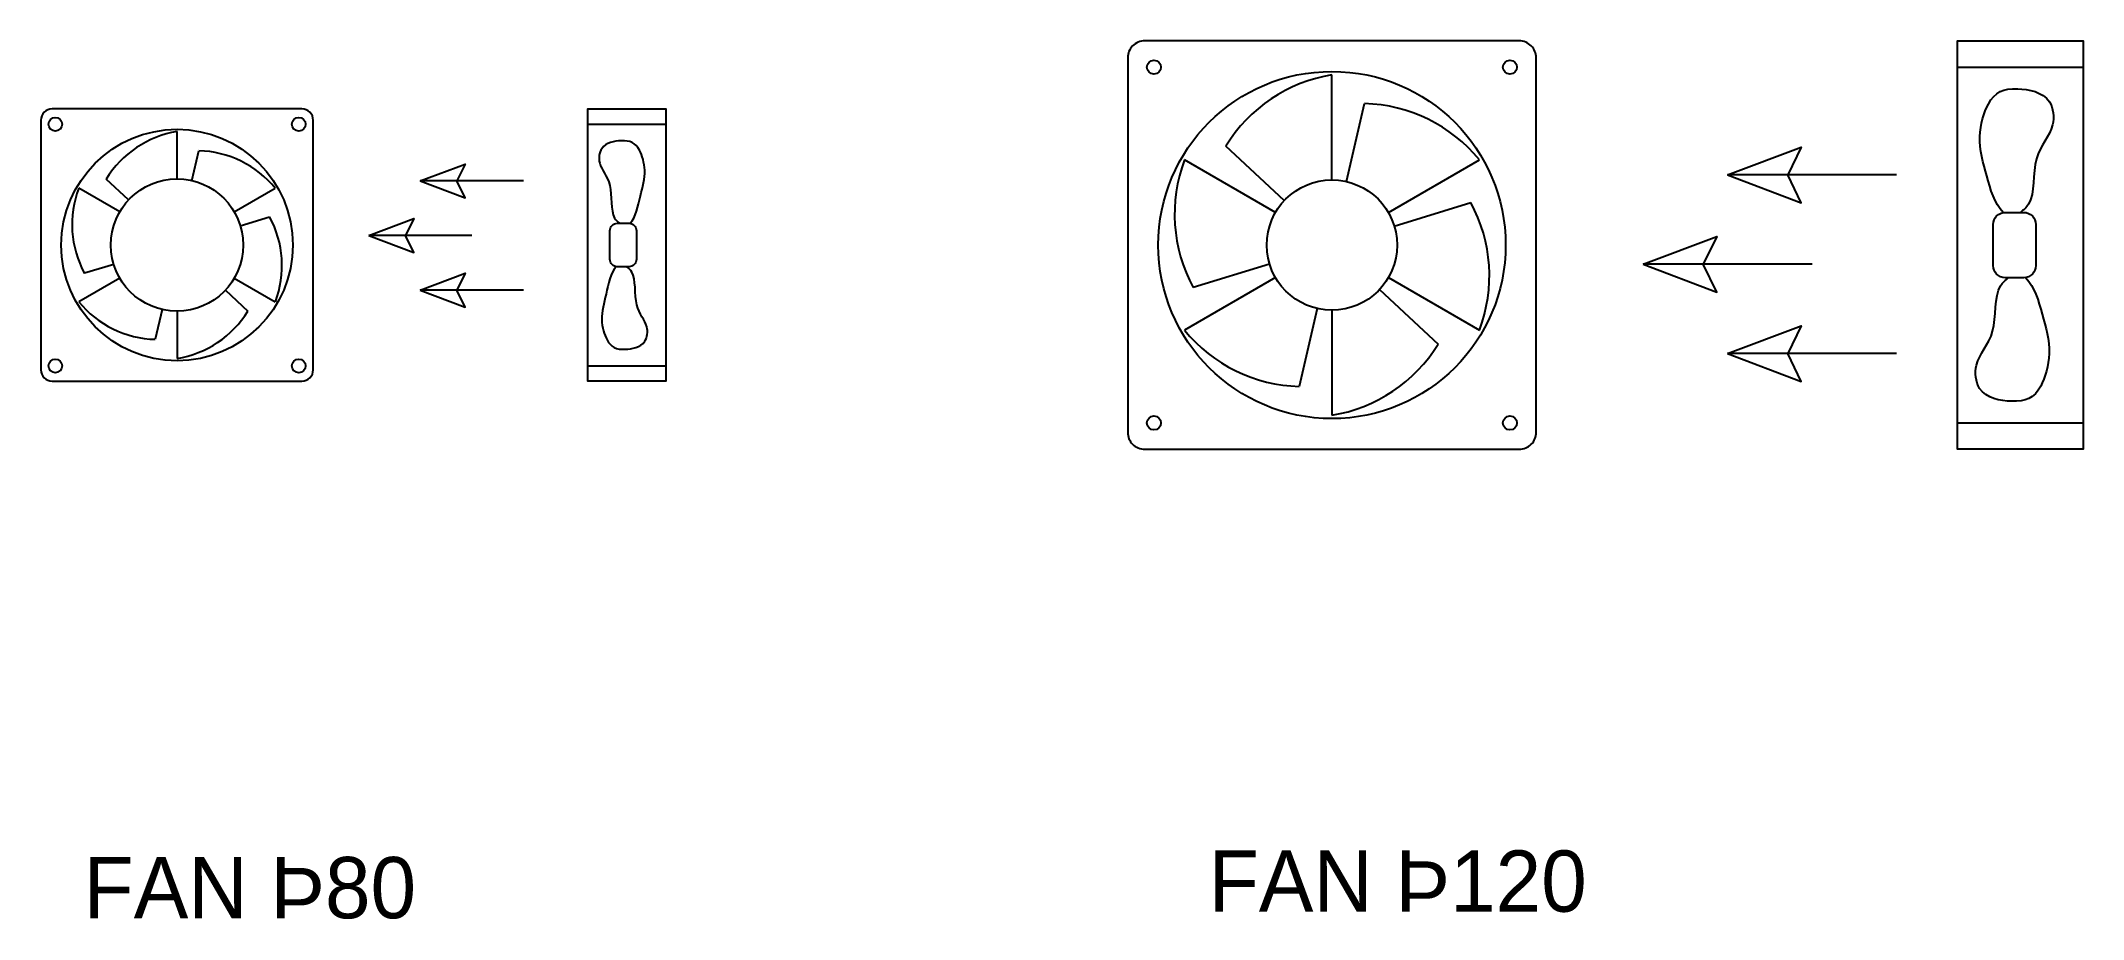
# Model space of a CAD drawing. Header units: millimetres. Extents: x 86 to 686, y 91 to 349.
import ezdxf

# ---------------------------------------------------------------- set-up
doc = ezdxf.new("R2010")
doc.units = ezdxf.units.MM
doc.layers.add('DIM1', color=11, linetype='Continuous')
doc.layers.add('THIET BI DIEN', color=5, linetype='Continuous')
doc.styles.add('T', font='txt')

msp = doc.modelspace()

# ---------------------------------------------------------------- linework, layer by layer
at = {"color": 8}
for p, q in [((649.01, 341.58), (685.89, 341.58)), ((246.72, 324.79), (269.56, 324.79)), ((246.72, 253.79), (269.56, 253.79)), ((649.01, 237.02), (685.89, 237.02))]:
    msp.add_line(p, q, dxfattribs=at)
for points in [[(410.24, 229.3), (520.24, 229.3, 0.414214), (525.24, 234.3), (525.24, 344.3, 0.414214), (520.24, 349.3), (410.24, 349.3, 0.414214), (405.24, 344.3), (405.24, 234.3, 0.414214)], [(89.34, 249.3), (162.67, 249.3, 0.414214), (166.01, 252.63), (166.01, 325.97, 0.414214), (162.67, 329.3), (89.34, 329.3, 0.414214), (86.01, 325.97), (86.01, 252.63, 0.414214)]]:
    msp.add_lwpolyline(points, format="xyb", close=True, dxfattribs=at)
for points in [[(649.01, 289.71), (649.01, 349.3), (685.89, 349.3), (685.89, 229.29), (649.01, 229.29), (649.01, 289.71)], [(246.72, 292.41), (246.72, 329.3), (269.56, 329.3), (269.56, 249.3), (246.72, 249.3), (246.72, 292.41)]]:
    msp.add_lwpolyline(points, dxfattribs=at)
for centre, radius in [((465.24, 289.3), 51), ((126.01, 289.3), 34)]:
    msp.add_circle(centre, radius, dxfattribs=at)
at = {"color": 2}
for centre in [(90.26, 324.79), (161.76, 324.79), (161.76, 324.79), (90.26, 253.79), (161.76, 253.79)]:
    msp.add_circle(centre, 2, dxfattribs=at)
at = {"layer": 'DIM1', "ltscale": 15}
for points in [[(581.47, 309.89), (603.11, 318.05), (599.1, 309.89)], [(197.46, 308.12), (210.67, 313.1), (208.22, 308.12)], [(227.75, 308.12), (197.46, 308.12)], [(197.46, 308.12), (210.67, 303.14), (208.22, 308.12)], [(227.75, 308.12), (197.46, 308.12)], [(631.07, 309.89), (581.47, 309.89)], [(581.47, 309.89), (603.11, 301.74), (599.1, 309.89)], [(631.07, 309.89), (581.47, 309.89)], [(182.31, 292.09), (195.53, 297.07), (193.08, 292.09)], [(212.6, 292.09), (182.31, 292.09)], [(182.31, 292.09), (195.53, 287.11), (193.08, 292.09)], [(212.6, 292.09), (182.31, 292.09)], [(556.67, 283.65), (578.31, 291.8), (574.3, 283.65)], [(606.27, 283.65), (556.67, 283.65)], [(556.67, 283.65), (578.31, 275.5), (574.3, 283.65)], [(606.27, 283.65), (556.67, 283.65)], [(197.46, 276.06), (210.67, 281.04), (208.22, 276.06)], [(227.75, 276.06), (197.46, 276.06)], [(197.46, 276.06), (210.67, 271.08), (208.22, 276.06)], [(227.75, 276.06), (197.46, 276.06)], [(581.47, 257.41), (603.11, 265.56), (599.1, 257.41)], [(631.07, 257.41), (581.47, 257.41)], [(581.47, 257.41), (603.11, 249.25), (599.1, 257.41)], [(631.07, 257.41), (581.47, 257.41)]]:
    msp.add_lwpolyline(points, dxfattribs=at)
at = {"layer": 'THIET BI DIEN', "ltscale": 15}
for p, q in [((465.24, 308.44), (465.24, 339.3)), ((469.55, 307.95), (474.84, 330.84)), ((126.01, 308.73), (126.01, 322.63)), ((451.24, 302.35), (434.06, 318.38)), ((130.35, 308.12), (132.4, 316.99)), ((448.66, 298.87), (421.94, 314.3)), ((481.82, 298.87), (508.54, 314.3)), ((109.18, 299.01), (97.14, 305.97)), ((111.8, 302.55), (105.22, 308.68)), ((142.83, 299.01), (154.87, 305.97)), ((483.55, 294.89), (506.02, 301.76)), ((144.59, 294.98), (153.19, 297.61)), ((107.43, 283.62), (98.82, 280.99)), ((446.94, 283.7), (424.47, 276.84)), ((109.18, 279.58), (97.14, 272.63)), ((140.22, 276.05), (146.79, 269.91)), ((142.83, 279.58), (154.87, 272.63)), ((448.66, 279.73), (421.94, 264.3)), ((479.24, 276.24), (496.42, 260.22)), ((481.82, 279.73), (508.54, 264.3)), ((121.64, 270.37), (119.61, 261.6)), ((460.94, 270.65), (455.65, 247.76)), ((465.24, 270.16), (465.24, 239.3)), ((126.01, 269.87), (126.01, 255.97))]:
    msp.add_line(p, q, dxfattribs=at)
for points in [[(255.37, 295.69), (258.78, 295.69, -0.414214), (260.96, 293.5), (260.96, 285.1, -0.414214), (258.78, 282.91), (255.37, 282.91, -0.414214), (253.18, 285.1), (253.18, 293.5, -0.414214)], [(662.97, 298.88), (668.48, 298.88, -0.414214), (672.01, 295.35), (672.01, 283.24, -0.414214), (668.48, 279.71), (662.97, 279.71, -0.414214), (659.44, 283.24), (659.44, 295.35, -0.414214)]]:
    msp.add_lwpolyline(points, format="xyb", close=True, dxfattribs=at)
at = {"layer": 'THIET BI DIEN', "color": 2, "ltscale": 80}
for centre in [(412.96, 341.58), (517.53, 341.58), (412.96, 237.02), (517.53, 237.02)]:
    msp.add_circle(centre, 2.05, dxfattribs=at)
at = {"layer": 'THIET BI DIEN', "ltscale": 15}
for centre, radius in [((126.01, 289.3), 19.43), ((465.24, 289.3), 19.14)]:
    msp.add_circle(centre, radius, dxfattribs=at)
for centre, radius, start, end in [((472.43, 294.9), 44.98, 99.18908, 148.53098), ((473.68, 285.88), 44.98, 39.18908, 88.53098), ((130.8, 293.03), 29.99, 99.18908, 148.53098), ((131.63, 287.02), 29.99, 39.18908, 88.53098), ((463.99, 298.32), 44.98, 159.18908, 208.53098), ((125.17, 295.31), 29.99, 159.18908, 208.53098), ((466.5, 280.28), 44.98, 339.18908, 28.53098), ((126.85, 283.29), 29.99, 339.18908, 28.53098), ((120.38, 291.58), 29.99, 219.18908, 268.53098), ((121.22, 285.57), 29.99, 279.18908, 328.53098), ((456.8, 292.72), 44.98, 219.18908, 268.53098), ((458.06, 283.7), 44.98, 279.18908, 328.53098)]:
    msp.add_arc(centre, radius, start, end, dxfattribs=at)
for points in [[(662.38, 298.88), (659.77, 301.61), (657.75, 309.16), (654.43, 320.63), (658.37, 333.68), (664.16, 336.07), (676.64, 333.91), (677.95, 322.81), (670.27, 316.04), (672.06, 302.64), (668.35, 299.58), (667.46, 298.88)], [(259.14, 295.69), (260.76, 297.38), (262.01, 303.81), (264.07, 310.92), (261.63, 318.99), (258.04, 320.47), (250.32, 319.14), (249.51, 312.27), (254.26, 308.08), (253.16, 298.01), (255.45, 296.13), (256, 295.69)], [(255, 282.91), (253.38, 281.22), (252.14, 274.78), (250.08, 267.68), (252.52, 259.61), (256.1, 258.13), (263.83, 259.46), (264.64, 266.33), (259.88, 270.52), (260.99, 280.58), (258.7, 282.47), (258.14, 282.91)], [(669.07, 279.71), (671.69, 276.98), (673.7, 269.43), (677.03, 257.96), (673.09, 244.91), (667.29, 242.52), (654.81, 244.68), (653.51, 255.78), (661.19, 262.55), (659.4, 275.95), (663.11, 279), (664, 279.71)]]:
    msp.add_open_spline(points, degree=3, knots=[0.784802, 0.784802, 0.784802, 0.784802, 12.820269, 23.812952, 33.555635, 48.088007, 58.823216, 65.489652, 75.486725, 85.966522, 89.189435, 89.189435, 89.189435, 89.189435], dxfattribs=at)

# ---------------------------------------------------------------- texts
at = {"style": 'T'}
for s, p in [('FAN %%22280', (98.58, 91.49)), ('FAN %%222120', (429.05, 93.42, -3962.49))]:
    msp.add_text(s, height=18, dxfattribs=at).set_placement(p)

doc.saveas('drawing.dxf')
